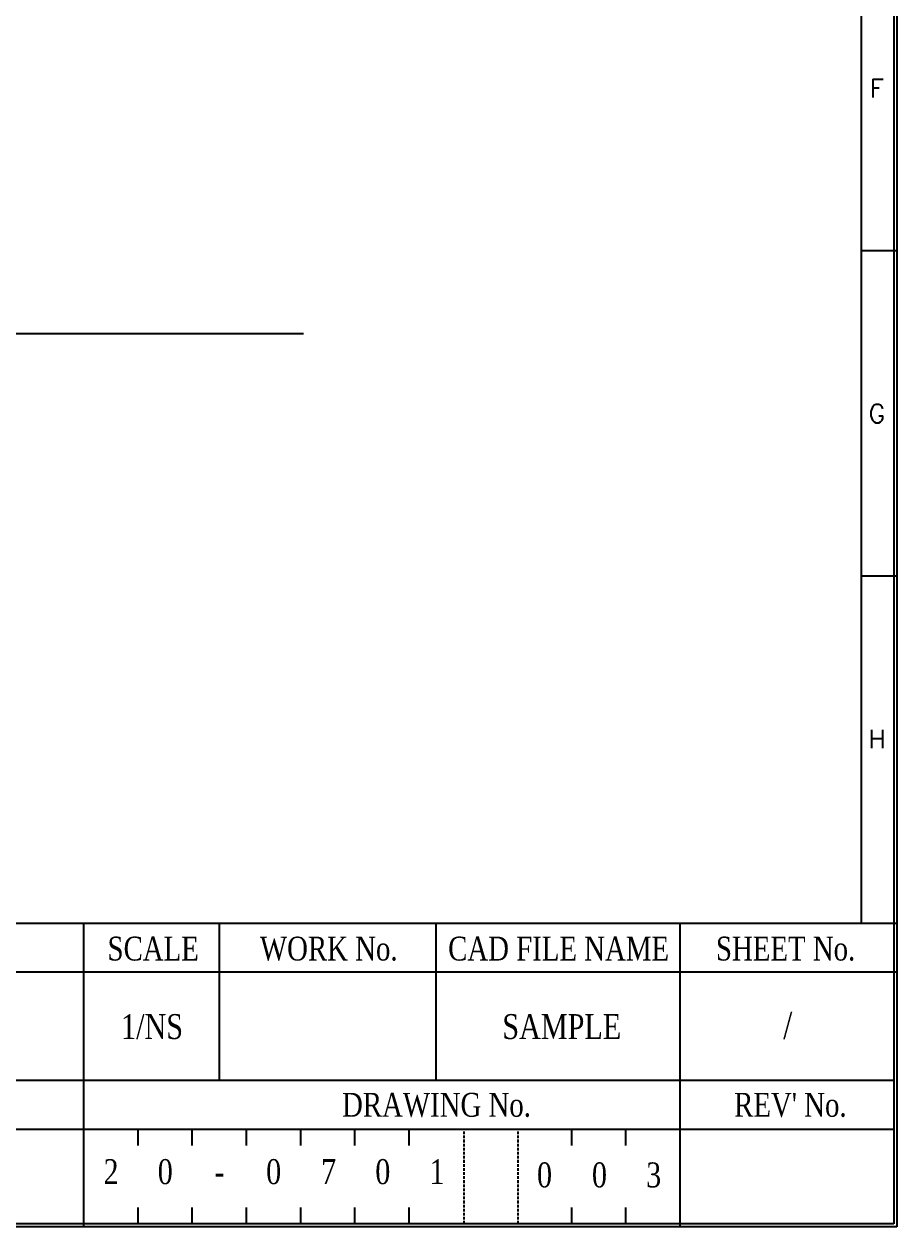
# Model space of a CAD drawing. Header units: millimetres. Extents: x 77 to 917, y 105 to 1108.
# Drawn here: x 406 to 486.5, y 105.4 to 216.4 of the extents above; entities that cross this region are included whole.
import ezdxf
from ezdxf.enums import TextEntityAlignment as Align

# ---------------------------------------------------------------- set-up
doc = ezdxf.new("R2010")
doc.units = ezdxf.units.MM
doc.linetypes.add('HIDDEN', pattern=[0.375, 0.25, -0.125])
for name, color, linetype in [('20', 2, 'Continuous'), ('30', 3, 'Continuous'), ('4', 133, 'Continuous'), ('40', 4, 'Continuous'), ('70', 7, 'Continuous')]:
    doc.layers.add(name, color=color, linetype=linetype)
doc.styles.add('SIMPLEX', font='SIMPLEX')
doc.styles.add('SS', font='batang.ttc', dxfattribs={"width": 0.8})

msp = doc.modelspace()

# ---------------------------------------------------------------- linework, layer by layer
at = {"layer": '20', "color": 7}
msp.add_line((483.224, 372.14), (483.224, 133.44), dxfattribs=at)
at = {"layer": '30', "color": 7}
for p, q in [((486.524, 195.44), (483.224, 195.44)), ((486.524, 165.44), (483.224, 165.44))]:
    msp.add_line(p, q, dxfattribs=at)
at = {"layer": '4', "color": 0}
msp.add_line((253.17, 187.831), (431.778, 187.831), dxfattribs=at)
at = {"layer": '40', "color": 7}
for p, q in [((411.524, 105.44), (411.524, 133.44)), ((424.024, 118.94), (424.024, 133.44)), ((444.024, 118.94), (444.024, 133.44)), ((466.524, 118.94), (466.524, 133.44)), ((486.524, 128.94), (336.524, 128.94)), ((486.324, 118.94), (336.524, 118.94)), ((466.524, 105.44), (466.524, 118.94)), ((486.324, 114.44), (336.524, 114.44)), ((416.524, 112.94), (416.524, 114.44)), ((421.524, 112.94), (421.524, 114.44)), ((426.524, 112.94), (426.524, 114.44)), ((431.524, 112.94), (431.524, 114.44)), ((436.524, 112.94), (436.524, 114.44)), ((441.539, 112.94), (441.539, 114.44)), ((456.524, 112.94), (456.524, 114.44)), ((461.524, 112.94), (461.524, 114.44)), ((416.524, 105.74), (416.524, 107.24)), ((421.524, 105.74), (421.524, 107.24)), ((426.524, 105.74), (426.524, 107.24)), ((431.524, 105.74), (431.524, 107.24)), ((436.524, 105.74), (436.524, 107.24)), ((441.539, 105.74), (441.539, 107.24)), ((456.524, 105.74), (456.524, 107.24)), ((461.524, 105.74), (461.524, 107.24))]:
    msp.add_line(p, q, dxfattribs=at)
at = {"layer": '40', "color": 7, "linetype": 'HIDDEN'}
for p, q in [((446.592, 105.74), (446.592, 114.44)), ((451.592, 105.74), (451.592, 114.44))]:
    msp.add_line(p, q, dxfattribs=at)
at = {"layer": '70', "color": 7}
msp.add_line((106.524, 133.44), (486.524, 133.44), dxfattribs=at)
for points in [[(486.524, 105.44), (106.524, 105.44), (106.524, 375.44), (486.524, 375.44)], [(486.224, 105.74), (106.824, 105.74), (106.824, 375.14), (486.224, 375.14)]]:
    msp.add_lwpolyline(points, close=True, dxfattribs=at)

# ---------------------------------------------------------------- texts
at = {"layer": '30', "color": 7, "style": 'SIMPLEX'}
for s, p in [('F', (484.674, 210.44)), ('G', (484.674, 180.44)), ('H', (484.674, 150.44))]:
    msp.add_text(s, height=1.7, dxfattribs=at).set_placement(p, align=Align.MIDDLE)
at = {"layer": '40', "color": 7, "style": 'SS', "width": 0.8}
for s, height, p in [('SCALE', 2.2, (417.918, 130.01)), ('WORK No.', 2.2, (434.114, 130.01)), ('CAD FILE NAME', 2.2, (455.316, 130.01)), ('SHEET No.', 2.2, (476.254, 130.01)), ('1/NS', 2.3, (417.816, 122.768)), ('SAMPLE', 2.3, (455.608, 122.768)), ('/', 2.5, (476.451, 122.768)), ('DRAWING No.', 2.2, (444.051, 115.604)), ("REV' No.", 2.2, (476.696, 115.604)), ('2', 2.3, (414.032, 109.39)), ('0', 2.3, (419.032, 109.39)), ('0', 2.3, (429.032, 109.39)), ('7', 2.3, (434.1, 109.39)), ('0', 2.3, (439.1, 109.39)), ('1', 2.3, (444.1, 109.39)), ('0', 2.3, (454.017, 109.09)), ('0', 2.3, (459.085, 109.09)), ('3', 2.3, (464.085, 109.09)), ('-', 2.3, (424.032, 109.39))]:
    msp.add_text(s, height=height, dxfattribs=at).set_placement(p, align=Align.CENTER)

doc.saveas('drawing.dxf')
